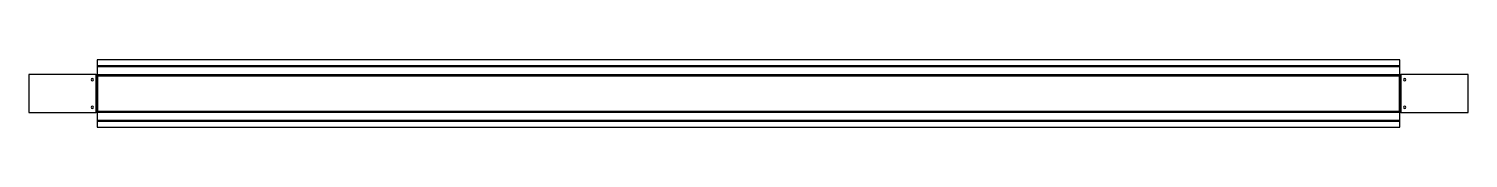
# Model space of a CAD drawing. Header units: millimetres. Extents: x -99 to 1997, y 0 to 98.
import ezdxf

# ---------------------------------------------------------------- set-up
doc = ezdxf.new("R2010")
doc.units = ezdxf.units.MM

msp = doc.modelspace()

# ---------------------------------------------------------------- linework, layer by layer
at = {"layer": 'BEND'}
for p, q in [((1897.8, 88.9), (0, 88.9)), ((-0.2, 75.5), (-0.2, 22.5)), ((1897.4, 75.7), (0.5, 75.7)), ((1898, 22.5), (1898, 75.5)), ((0.5, 22.4), (1897.4, 22.4)), ((0, 9.1), (1897.8, 9.1))]:
    msp.add_line(p, q, dxfattribs=at)
at = {"layer": 'BEND_EXTENT'}
for p, q in [((0, 90), (1897.8, 90)), ((1897.8, 87.8), (0, 87.8)), ((-1.4, 21.5), (-1.4, 76.5)), ((0, 76.8), (1897.8, 76.8)), ((1899.2, 76.5), (1899.2, 21.5)), ((1897.8, 21.3), (0, 21.3)), ((0, 10.3), (1897.8, 10.3)), ((1897.8, 8), (0, 8))]:
    msp.add_line(p, q, dxfattribs=at)
msp.add_lwpolyline([(1896.9, 23.5), (1896.9, 74.5), (0.9, 74.5), (0.9, 23.5)], close=True, dxfattribs=at)
at = {"layer": 'INTERIOR_PROFILES', "extrusion": (0, 0, -1)}
for centre in [(6.9, 69), (-1904.7, 69), (6.9, 29), (-1904.7, 29)]:
    msp.add_circle(centre, 1.7, dxfattribs=at)
at = {"layer": 'OUTER_PROFILES'}
msp.add_lwpolyline([(-1.4, 21.5), (0.9, 23.5), (0, 21.3), (0, 0), (1897.8, 0), (1897.8, 21.3), (1896.9, 23.5), (1899.2, 21.5), (1997.2, 21.5), (1997.2, 76.5), (1899.2, 76.5), (1896.9, 74.5), (1897.8, 76.8), (1897.8, 98), (0, 98), (0, 76.8), (0.9, 74.5), (-1.4, 76.5), (-99.4, 76.5), (-99.4, 21.5)], close=True, dxfattribs=at)

doc.saveas('drawing.dxf')
